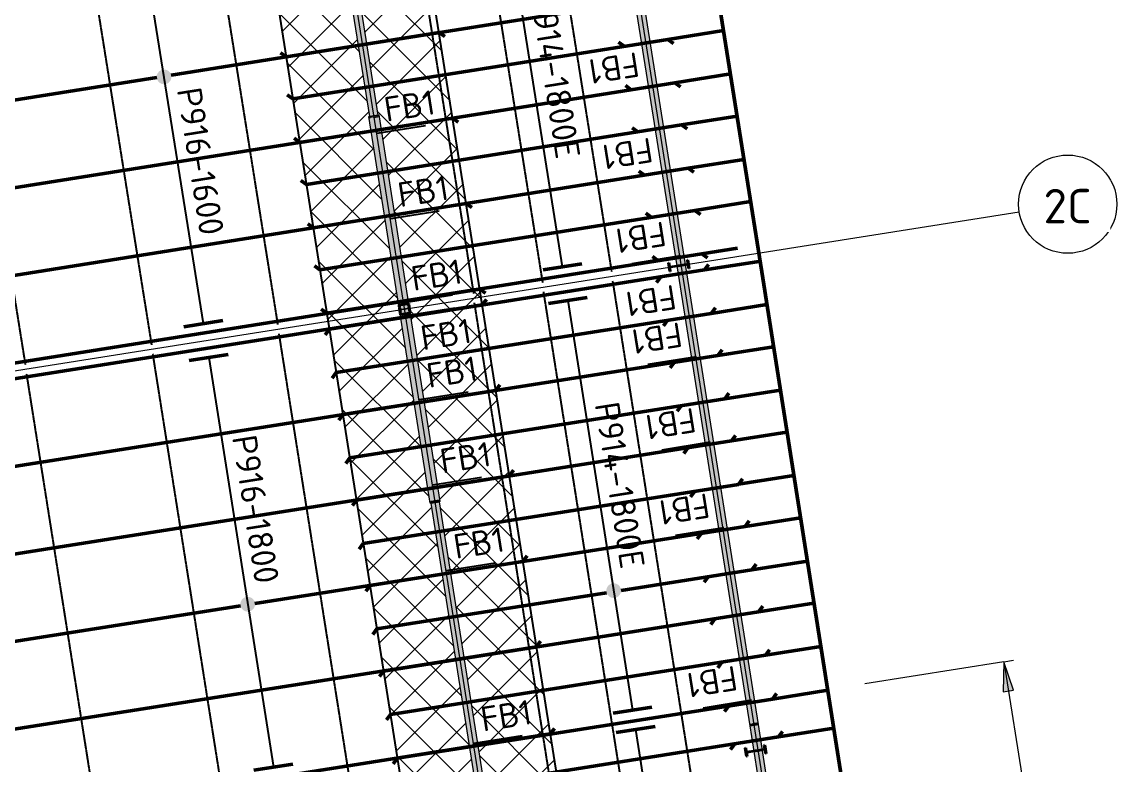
# Model space of a CAD drawing. Header units: millimetres. Extents: x 632 to 248581, y -2790 to 4057238.
# Drawn here: x 109969 to 132388, y 4022633 to 4037761 of the extents above; entities that cross this region are included whole.
import ezdxf

# ---------------------------------------------------------------- set-up
doc = ezdxf.new("R2010")
doc.units = ezdxf.units.MM
for name, pattern in [('Dash', [7, 5, -2]), ('Hidden', [4, 3, -1]), ('Hidden Half', [3, 2, -1])]:
    doc.linetypes.add(name, pattern=pattern)
for name, color, linetype, lineweight in [('A-010-D_DIM', 211, 'Continuous', 13), ('A-010-D_DIM-200', 211, 'Continuous', 13), ('A-010-M_LINE', 90, 'Continuous', 13), ('S-280-A_STRUCT_FRAME', 2, 'Continuous', 18), ('S-280-M_COLUMN', 52, 'Continuous', 13), ('S-280-M_STRUCT_FRAME', 12, 'Continuous', 13), ('S-280-MH_COLUMN', 52, 'Hidden Half', 13), ('Z-000-T_TEXT', 131, 'Continuous', 25), ('Z-030-M_GRID', 191, 'Continuous', 13), ('Z-033_T_GRIDREF', 31, 'Continuous', 13), ('Z-060-M_DETAIL', 92, 'Continuous', 25)]:
    doc.layers.add(name, color=color, linetype=linetype, lineweight=lineweight)
doc.styles.add('ISOCPEUR_1', font='isocpeur.ttf', dxfattribs={"height": 700})
doc.styles.add('ISOCPEUR_2', font='isocpeur.ttf', dxfattribs={"height": 500})
doc.styles.add('ISOCPEUR_3', font='isocpeur.ttf', dxfattribs={"height": 2.5})
doc.dimstyles.new('2_5___Arrow___Transparent', dxfattribs={"dimscale": 304.8, "dimtxt": 497.990588, "dimasz": 1.968504, "dimexe": 0.656168, "dimexo": 1.049869, "dimgap": 0.164042, "dimtad": 1, "dimdec": 0, "dimzin": 0, "dimdsep": 46, "dimtxsty": 'ISOCPEUR_2', "dimsah": 1, "dimcen": 0.09, "dimadec": 0, "dimazin": 0, "dimtfac": 1, "dimtdec": 4, "dimtix": 1, "dimtmove": 0, "dimatfit": 3, "dimfxl": 1, "dimtvp": 1, "dimtolj": 1, "dimtzin": 0, "dimlwd": 18, "dimlwe": 18, "dimarcsym": 2})

# ---------------------------------------------------------------- blocks, each defined once
blk = doc.blocks.new('NRP_Framing-Steel-Purlin C - P946 - EC250-24-4133310-S6_011 - UPPER PURLIN PLAN - PART 3')
at = {"layer": 'S-280-M_STRUCT_FRAME', "color": 1, "lineweight": 50}
blk.add_line((-2232634, 4032672), (-2229600, 4013430), dxfattribs=at)
blk.add_line((-2232634, 4032672), (-2229600, 4013430), dxfattribs=at)
blk = doc.blocks.new('NRP_Framing-Steel-Purlin C - P946 - EC250-24-4133228-S6_011 - UPPER PURLIN PLAN - PART 3')
at = {"layer": 'S-280-M_STRUCT_FRAME', "color": 1, "lineweight": 50}
blk.add_line((-2232634, 4032673), (-2235796, 4052680), dxfattribs=at)
blk.add_line((-2232634, 4032673), (-2235796, 4052680), dxfattribs=at)
blk = doc.blocks.new('NRP_Framing-Steel-Purlin Z - P916 - EZ250-24-4046591-S6_011 - UPPER PURLIN PLAN - PART 3')
at = {"layer": 'S-280-M_STRUCT_FRAME', "color": 1, "lineweight": 50}
for p, q in [((-2232416, 4023976), (-2240047, 4022773)), ((-2232333, 4024090), (-2232416, 4023976)), ((-2240047, 4022773), (-2240130, 4022659))]:
    blk.add_line(p, q, dxfattribs=at)
blk = doc.blocks.new('NRP_Framing-Steel-Purlin Z - P916 - EZ250-24-4046601-S6_011 - UPPER PURLIN PLAN - PART 3')
at = {"layer": 'S-280-M_STRUCT_FRAME', "color": 1, "lineweight": 50}
for p, q in [((-2236936, 4023264), (-2249604, 4021266)), ((-2236852, 4023378), (-2236936, 4023264)), ((-2249604, 4021266), (-2249687, 4021152))]:
    blk.add_line(p, q, dxfattribs=at)
blk = doc.blocks.new('NRP_Framing-Steel-Purlin Z - P916 - EZ250-24-4133207-S6_011 - UPPER PURLIN PLAN - PART 3')
at = {"layer": 'S-280-M_STRUCT_FRAME', "color": 1, "lineweight": 50}
for p, q in [((-2231291, 4024154), (-2232416, 4023976)), ((-2233305, 4023836), (-2233389, 4023722))]:
    blk.add_line(p, q, dxfattribs=at)
blk = doc.blocks.new('NRP_Framing-Steel-Purlin Z - P916 - EZ250-24-4133099-S6_011 - UPPER PURLIN PLAN - PART 3')
at = {"layer": 'S-280-M_STRUCT_FRAME', "color": 1, "lineweight": 50}
for p, q in [((-2232645, 4032894), (-2233800, 4032712)), ((-2234689, 4032572), (-2234772, 4032458))]:
    blk.add_line(p, q, dxfattribs=at)
blk = doc.blocks.new('NRP_Framing-Steel-Purlin Z - P916 - EZ250-24-4046592-S6_011 - UPPER PURLIN PLAN - PART 3')
at = {"layer": 'S-280-M_STRUCT_FRAME', "color": 1, "lineweight": 50}
for p, q in [((-2235236, 4041778), (-2242865, 4040565)), ((-2235122, 4041696), (-2235236, 4041778)), ((-2242865, 4040565), (-2242979, 4040647))]:
    blk.add_line(p, q, dxfattribs=at)
blk = doc.blocks.new('NRP_Framing-Steel-Purlin Z - P916 - EZ250-24-4046602-S6_011 - UPPER PURLIN PLAN - PART 3')
at = {"layer": 'S-280-M_STRUCT_FRAME', "color": 1, "lineweight": 50}
for p, q in [((-2239754, 4041060), (-2252420, 4039044)), ((-2239640, 4040977), (-2239754, 4041060)), ((-2252420, 4039044), (-2252534, 4039127))]:
    blk.add_line(p, q, dxfattribs=at)
blk = doc.blocks.new('NRP_Framing-Steel-Purlin Z - P916 - EZ250-24-4133002-S6_011 - UPPER PURLIN PLAN - PART 3')
at = {"layer": 'S-280-M_STRUCT_FRAME', "color": 1, "lineweight": 50}
for p, q in [((-2233126, 4033158), (-2233852, 4033043)), ((-2234741, 4032901), (-2234856, 4032984))]:
    blk.add_line(p, q, dxfattribs=at)
blk = doc.blocks.new('NRP_Framing-Steel-Purlin Z - P916 - EZ250-24-4133214-S6_011 - UPPER PURLIN PLAN - PART 3')
at = {"layer": 'S-280-M_STRUCT_FRAME', "color": 1, "lineweight": 50}
for p, q in [((-2232394, 4031150), (-2233524, 4030971)), ((-2234413, 4030831), (-2234497, 4030717))]:
    blk.add_line(p, q, dxfattribs=at)
blk = doc.blocks.new('NRP_Framing-Steel-Purlin Z - P916 - EZ250-24-4133215-S6_011 - UPPER PURLIN PLAN - PART 3')
at = {"layer": 'S-280-M_STRUCT_FRAME', "color": 1, "lineweight": 50}
for p, q in [((-2232120, 4029409), (-2233249, 4029231)), ((-2234138, 4029091), (-2234221, 4028977))]:
    blk.add_line(p, q, dxfattribs=at)
blk = doc.blocks.new('NRP_Framing-Steel-Purlin Z - P916 - EZ250-24-V12-S6_011 - UPPER PURLIN PLAN - PART 3')
at = {"layer": 'S-280-M_STRUCT_FRAME', "color": 1, "lineweight": 50}
for p, q in [((-2237409, 4026892), (-2237492, 4026778)), ((-2237492, 4026778), (-2242944, 4025918)), ((-2243238, 4025872), (-2250161, 4024780)), ((-2250161, 4024780), (-2250244, 4024666))]:
    blk.add_line(p, q, dxfattribs=at)
blk = doc.blocks.new('NRP_Framing-Steel-Purlin Z - P916 - EZ250-24-4133216-S6_011 - UPPER PURLIN PLAN - PART 3')
at = {"layer": 'S-280-M_STRUCT_FRAME', "color": 1, "lineweight": 50}
for p, q in [((-2231845, 4027668), (-2232973, 4027490)), ((-2233862, 4027350), (-2233945, 4027236))]:
    blk.add_line(p, q, dxfattribs=at)
blk = doc.blocks.new('NRP_Framing-Steel-Purlin Z - P916 - EZ250-24-4133217-S6_011 - UPPER PURLIN PLAN - PART 3')
at = {"layer": 'S-280-M_STRUCT_FRAME', "color": 1, "lineweight": 50}
for p, q in [((-2231571, 4025927), (-2232697, 4025750)), ((-2233586, 4025610), (-2233669, 4025496))]:
    blk.add_line(p, q, dxfattribs=at)
blk = doc.blocks.new('NRP_Framing-Steel-Purlin Z - P916 - EZ250-24-4133025-S6_011 - UPPER PURLIN PLAN - PART 3')
at = {"layer": 'S-280-M_STRUCT_FRAME', "color": 1, "lineweight": 50}
for p, q in [((-2232996, 4034963), (-2234128, 4034783)), ((-2235017, 4034642), (-2235131, 4034724))]:
    blk.add_line(p, q, dxfattribs=at)
blk = doc.blocks.new('NRP_Framing-Steel-Purlin Z - P916 - EZ250-24-V16-S6_011 - UPPER PURLIN PLAN - PART 3')
at = {"layer": 'S-280-M_STRUCT_FRAME', "color": 1, "lineweight": 50}
for p, q in [((-2233272, 4036704), (-2234404, 4036524)), ((-2235292, 4036382), (-2235407, 4036465))]:
    blk.add_line(p, q, dxfattribs=at)
blk = doc.blocks.new('NRP_Framing-Steel-Purlin Z - P916 - EZ250-24-V17-S6_011 - UPPER PURLIN PLAN - PART 3')
at = {"layer": 'S-280-M_STRUCT_FRAME', "color": 1, "lineweight": 50}
for p, q in [((-2239198, 4037546), (-2244649, 4036678)), ((-2239083, 4037463), (-2239198, 4037546)), ((-2244942, 4036632), (-2251863, 4035530)), ((-2251863, 4035530), (-2251978, 4035613))]:
    blk.add_line(p, q, dxfattribs=at)
blk = doc.blocks.new('NRP_Framing-Steel-Purlin Z - P914 - EZ250-15-4048624-S6_011 - UPPER PURLIN PLAN - PART 3')
at = {"layer": 'S-280-M_STRUCT_FRAME', "color": 150, "lineweight": 50}
for p, q in [((-2232294, 4023203), (-2239925, 4022000)), ((-2232211, 4023317), (-2232294, 4023203)), ((-2239925, 4022000), (-2240008, 4021886))]:
    blk.add_line(p, q, dxfattribs=at)
blk = doc.blocks.new('NRP_Framing-Steel-Purlin Z - P914 - EZ250-15-4133218-S6_011 - UPPER PURLIN PLAN - PART 3')
at = {"layer": 'S-280-M_STRUCT_FRAME', "color": 150, "lineweight": 50}
for p, q in [((-2231169, 4023381), (-2232294, 4023203)), ((-2233183, 4023063), (-2233266, 4022949))]:
    blk.add_line(p, q, dxfattribs=at)
blk = doc.blocks.new('NRP_Framing-Steel-Purlin Z - P914 - EZ250-15-4133238-S6_011 - UPPER PURLIN PLAN - PART 3')
at = {"layer": 'S-280-M_STRUCT_FRAME', "color": 150, "lineweight": 50}
for p, q in [((-2232529, 4032007), (-2233660, 4031829)), ((-2234549, 4031688), (-2234633, 4031575))]:
    blk.add_line(p, q, dxfattribs=at)
blk = doc.blocks.new('NRP_Framing-Steel-Purlin Z - P914 - EZ250-15-4133236-S6_011 - UPPER PURLIN PLAN - PART 3')
at = {"layer": 'S-280-M_STRUCT_FRAME', "color": 150, "lineweight": 50}
for p, q in [((-2232255, 4030266), (-2233384, 4030088)), ((-2234273, 4029948), (-2234356, 4029834))]:
    blk.add_line(p, q, dxfattribs=at)
blk = doc.blocks.new('NRP_Framing-Steel-Purlin Z - P914 - EZ250-15-4133234-S6_011 - UPPER PURLIN PLAN - PART 3')
at = {"layer": 'S-280-M_STRUCT_FRAME', "color": 150, "lineweight": 50}
for p, q in [((-2231981, 4028525), (-2233109, 4028348)), ((-2233998, 4028207), (-2234081, 4028093))]:
    blk.add_line(p, q, dxfattribs=at)
blk = doc.blocks.new('NRP_Framing-Steel-Purlin Z - P914 - EZ250-15-V26-S6_011 - UPPER PURLIN PLAN - PART 3')
at = {"layer": 'S-280-M_STRUCT_FRAME', "color": 150, "lineweight": 50}
for p, q in [((-2232833, 4026607), (-2235497, 4026187)), ((-2232750, 4026721), (-2232833, 4026607)), ((-2235789, 4026141), (-2240464, 4025404)), ((-2240464, 4025404), (-2240547, 4025290))]:
    blk.add_line(p, q, dxfattribs=at)
blk = doc.blocks.new('NRP_Framing-Steel-Purlin Z - P914 - EZ250-15-4133232-S6_011 - UPPER PURLIN PLAN - PART 3')
at = {"layer": 'S-280-M_STRUCT_FRAME', "color": 150, "lineweight": 50}
for p, q in [((-2231706, 4026785), (-2232833, 4026607)), ((-2233722, 4026467), (-2233805, 4026353))]:
    blk.add_line(p, q, dxfattribs=at)
blk = doc.blocks.new('NRP_Framing-Steel-Purlin Z - P914 - EZ250-15-4133230-S6_011 - UPPER PURLIN PLAN - PART 3')
at = {"layer": 'S-280-M_STRUCT_FRAME', "color": 150, "lineweight": 50}
for p, q in [((-2231431, 4025044), (-2232557, 4024866)), ((-2233446, 4024726), (-2233530, 4024612))]:
    blk.add_line(p, q, dxfattribs=at)
blk = doc.blocks.new('NRP_Framing-Steel-Purlin Z - P914 - EZ250-15-4048752-S6_011 - UPPER PURLIN PLAN - PART 3')
at = {"layer": 'S-280-M_STRUCT_FRAME', "color": 150, "lineweight": 50}
for p, q in [((-2235358, 4042551), (-2242988, 4041338)), ((-2235244, 4042469), (-2235358, 4042551)), ((-2242988, 4041338), (-2243102, 4041420))]:
    blk.add_line(p, q, dxfattribs=at)
blk = doc.blocks.new('NRP_Framing-Steel-Purlin Z - P914 - EZ250-15-4133240-S6_011 - UPPER PURLIN PLAN - PART 3')
at = {"layer": 'S-280-M_STRUCT_FRAME', "color": 150, "lineweight": 50}
for p, q in [((-2232861, 4034106), (-2233992, 4033926)), ((-2234881, 4033785), (-2234995, 4033867))]:
    blk.add_line(p, q, dxfattribs=at)
blk = doc.blocks.new('NRP_Framing-Steel-Purlin Z - P914 - EZ250-15-4133242-S6_011 - UPPER PURLIN PLAN - PART 3')
at = {"layer": 'S-280-M_STRUCT_FRAME', "color": 150, "lineweight": 50}
for p, q in [((-2233136, 4035847), (-2234268, 4035666)), ((-2235157, 4035525), (-2235271, 4035608))]:
    blk.add_line(p, q, dxfattribs=at)
blk = doc.blocks.new('NRP_Framing-Steel-Purlin Z - P914 - EZ250-15-4133244-S6_011 - UPPER PURLIN PLAN - PART 3')
at = {"layer": 'S-280-M_STRUCT_FRAME', "color": 150, "lineweight": 50}
for p, q in [((-2233411, 4037587), (-2234544, 4037407)), ((-2235433, 4037266), (-2235547, 4037348))]:
    blk.add_line(p, q, dxfattribs=at)
blk = doc.blocks.new('NRP_Bridging Plan _v2_ - 3 Rows-4056086-S6_011 - UPPER PURLIN PLAN - PART 3')
at = {"layer": 'Z-060-M_DETAIL', "linetype": 'Hidden'}
for p, q in [((2270, 10164), (2270, -9588)), ((4870, 10164), (4870, -9588)), ((7470, 10164), (7470, -9588))]:
    blk.add_line(p, q, dxfattribs=at)
blk = doc.blocks.new('NRP_Bridging Plan _v2_ - 3 Rows-4056164-S6_011 - UPPER PURLIN PLAN - PART 3')
at = {"layer": 'Z-060-M_DETAIL', "linetype": 'Hidden'}
for p, q in [((2270, -10100), (2270, 9588)), ((4870, -10100), (4870, 9588)), ((7470, -10100), (7470, 9588))]:
    blk.add_line(p, q, dxfattribs=at)
blk = doc.blocks.new('NRP_Bridging Plan _v2_ - 3 Rows-4056308-S6_011 - UPPER PURLIN PLAN - PART 3')
at = {"layer": 'Z-060-M_DETAIL', "linetype": 'Hidden'}
for p, q in [((1095, 10164), (1095, -9588)), ((2520, 10164), (2520, -9588)), ((3945, 10164), (3945, -9588))]:
    blk.add_line(p, q, dxfattribs=at)
blk = doc.blocks.new('NRP_Bridging Plan _v2_ - 3 Rows-4056309-S6_011 - UPPER PURLIN PLAN - PART 3')
at = {"layer": 'Z-060-M_DETAIL', "linetype": 'Hidden'}
for p, q in [((1092, -10100), (1092, 9588)), ((2514, -10100), (2514, 9588)), ((3935, -10100), (3935, 9588))]:
    blk.add_line(p, q, dxfattribs=at)
blk = doc.blocks.new('NRP_Extent _v2_ - 1-200-4253408-S6_011 - UPPER PURLIN PLAN - PART 3')
at = {"layer": 'Z-060-M_DETAIL'}
blk.add_hatch(color=256, dxfattribs=at).paths.add_polyline_path([(-145, 39), (-150, 0), (-145, -39), (-130, -75), (-106, -106), (-75, -130), (-39, -145), (0, -150), (39, -145), (75, -130), (106, -106), (130, -75), (145, -39), (150, 0), (145, 39), (130, 75), (106, 106), (75, 130), (39, 145), (0, 150), (-39, 145), (-75, 130), (-106, 106), (-130, 75)])
at = {"layer": 'Z-060-M_DETAIL', "lineweight": 50}
for p, q in [((-5179, 400), (-5179, -400)), ((5280, 400), (5280, -400))]:
    blk.add_line(p, q, dxfattribs=at)
at = {"layer": 'Z-060-M_DETAIL'}
blk.add_line((5280, 0), (-5179, 0), dxfattribs=at)
blk = doc.blocks.new('NRP_Extent _v2_ - 1-200-4253790-S6_011 - UPPER PURLIN PLAN - PART 3')
at = {"layer": 'Z-060-M_DETAIL'}
blk.add_hatch(color=256, dxfattribs=at).paths.add_polyline_path([(-145, 39), (-150, 0), (-145, -39), (-130, -75), (-106, -106), (-75, -130), (-39, -145), (0, -150), (39, -145), (75, -130), (106, -106), (130, -75), (145, -39), (150, 0), (145, 39), (130, 75), (106, 106), (75, 130), (39, 145), (0, 150), (-39, 145), (-75, 130), (-106, 106), (-130, 75)])
at = {"layer": 'Z-060-M_DETAIL', "lineweight": 50}
for p, q in [((-3358, 400), (-3358, -400)), ((5087, 400), (5087, -400))]:
    blk.add_line(p, q, dxfattribs=at)
at = {"layer": 'Z-060-M_DETAIL'}
blk.add_line((5087, 0), (-3358, 0), dxfattribs=at)
blk = doc.blocks.new('NRP_Extent _v2_ - 1-200-4253867-S6_011 - UPPER PURLIN PLAN - PART 3')
at = {"layer": 'Z-060-M_DETAIL'}
blk.add_hatch(color=256, dxfattribs=at).paths.add_polyline_path([(-145, 39), (-150, 0), (-145, -39), (-130, -75), (-106, -106), (-75, -130), (-39, -145), (0, -150), (39, -145), (75, -130), (106, -106), (130, -75), (145, -39), (150, 0), (145, 39), (130, 75), (106, 106), (75, 130), (39, 145), (0, 150), (-39, 145), (-75, 130), (-106, 106), (-130, 75)])
at = {"layer": 'Z-060-M_DETAIL', "lineweight": 50}
for p, q in [((-2463, 400), (-2463, -400)), ((5981, 400), (5981, -400))]:
    blk.add_line(p, q, dxfattribs=at)
at = {"layer": 'Z-060-M_DETAIL'}
blk.add_line((5981, 0), (-2463, 0), dxfattribs=at)
blk = doc.blocks.new('NRP_Extent _v2_ - 1-200-4253866-S6_011 - UPPER PURLIN PLAN - PART 3')
at = {"layer": 'Z-060-M_DETAIL'}
blk.add_hatch(color=256, dxfattribs=at).paths.add_polyline_path([(145, -39), (150, 0), (145, 39), (130, 75), (106, 106), (75, 130), (39, 145), (0, 150), (-39, 145), (-75, 130), (-106, 106), (-130, 75), (-145, 39), (-150, 0), (-145, -39), (-129, -76), (-106, -106), (-75, -130), (-39, -145), (0, -150), (39, -145), (75, -130), (106, -106), (130, -75)])
at = {"layer": 'Z-060-M_DETAIL', "lineweight": 50}
for p, q in [((-3358, -400), (-3358, 400)), ((5087, -400), (5087, 400))]:
    blk.add_line(p, q, dxfattribs=at)
at = {"layer": 'Z-060-M_DETAIL'}
blk.add_line((5087, 0), (-3358, 0), dxfattribs=at)
blk = doc.blocks.new('NRP_Extent _v2_ - 1-200-4253920-S6_011 - UPPER PURLIN PLAN - PART 3')
at = {"layer": 'Z-060-M_DETAIL'}
blk.add_hatch(color=256, dxfattribs=at).paths.add_polyline_path([(145, -39), (150, 0), (145, 39), (130, 75), (106, 106), (75, 130), (39, 145), (0, 150), (-39, 145), (-75, 130), (-106, 106), (-130, 75), (-145, 39), (-150, 0), (-145, -39), (-130, -75), (-106, -106), (-75, -130), (-39, -145), (0, -150), (39, -145), (75, -130), (106, -106), (130, -75)])
at = {"layer": 'Z-060-M_DETAIL', "lineweight": 50}
for p, q in [((-2457, -400), (-2457, 400)), ((5987, -400), (5987, 400))]:
    blk.add_line(p, q, dxfattribs=at)
at = {"layer": 'Z-060-M_DETAIL'}
blk.add_line((5987, 0), (-2457, 0), dxfattribs=at)
blk = doc.blocks.new('Grid - NRP_Grid-Head-320187-S6_011 - UPPER PURLIN PLAN - PART 3')
at = {"layer": 'Z-033_T_GRIDREF'}
blk.add_circle((0, 0), 5, dxfattribs=at)
blk = doc.blocks.new('DIMBLOCK1-S6_011 - UPPER PURLIN PLAN - PART 3')
at = {"layer": 'A-010-D_DIM-200', "lineweight": 18}
for points in [[(129945, 4024734), (129934, 4024125), (130143, 4024158)], [(131666, 4013870), (131676, 4014479), (131467, 4014446)]]:
    blk.add_hatch(color=256, dxfattribs=at).paths.add_polyline_path(points)
for p, q in [((129945, 4024734), (127116, 4024286)), ((129945, 4024734), (129934, 4024125)), ((129945, 4024734), (130142, 4024766)), ((129945, 4024734), (131666, 4013870)), ((130143, 4024158), (129945, 4024734)), ((129934, 4024125), (130143, 4024158)), ((131676, 4014479), (131467, 4014446)), ((131666, 4013870), (131676, 4014479)), ((131467, 4014446), (131666, 4013870)), ((131666, 4013870), (131468, 4013838)), ((131666, 4013870), (131769, 4013886))]:
    blk.add_line(p, q, dxfattribs=at)
at = {"layer": 'A-010-D_DIM-200', "color": 0, "lineweight": 18, "insert": (131378, 4020183), "char_height": 500, "width": 1873.21, "attachment_point": 1, "rotation": 279.0003, "line_spacing_factor": 1.149209, "style": 'ISOCPEUR_2'}
blk.add_mtext('11000', dxfattribs=at)
blk = doc.blocks.new('NRP_Fly Brace BN - FB1-4028766-S6_011 - UPPER PURLIN PLAN - PART 3')
at = {"layer": 'Z-000-T_TEXT'}
blk.add_line((0, 0), (5, 0), dxfattribs=at)
at = {"layer": 'Z-000-T_TEXT', "lineweight": 13, "insert": (1.11, 3.49), "char_height": 2.5, "width": 6.0928, "attachment_point": 1, "style": 'ISOCPEUR_3'}
blk.add_mtext('FB1', dxfattribs=at)
blk = doc.blocks.new('NRP_Fly Brace BN - FB1-4067984-S6_011 - UPPER PURLIN PLAN - PART 3')
at = {"layer": 'Z-000-T_TEXT'}
blk.add_line((0, 0), (5, 0), dxfattribs=at)
at = {"layer": 'Z-000-T_TEXT', "lineweight": 13, "insert": (1.11, -1.27), "char_height": 2.5, "width": 6.0928, "attachment_point": 1, "style": 'ISOCPEUR_3'}
blk.add_mtext('FB1', dxfattribs=at)

msp = doc.modelspace()

# ---------------------------------------------------------------- hatches: boundary and pattern name
at = {"layer": 'S-280-M_COLUMN'}
h = msp.add_hatch(color=256, dxfattribs=at)
h.paths.add_polyline_path([(123146.3, 4032679.5), (123157.1, 4032681.2), (123146.2, 4032759.9), (123149.6, 4032764.7), (123155, 4032767.1), (123298, 4032789.7), (123296.9, 4032797.3), (123148, 4032775.2), (123143.2, 4032778.7), (123140.8, 4032784.1), (123129.2, 4032857), (123118.5, 4032855.3), (123128.3, 4032793.5)])
h.paths.add_polyline_path([(123533.2, 4032740.7), (123544, 4032742.4), (123516.1, 4032918.2), (123505.4, 4032916.5), (123516.3, 4032837.8), (123512.8, 4032833), (123507.4, 4032830.6), (123465.7, 4032824), (123466.9, 4032816.5), (123514.5, 4032822.5), (123519.3, 4032819), (123522.8, 4032806.3)])
h = msp.add_hatch(color=256, dxfattribs=at)
h.paths.add_polyline_path([(124710.7, 4022802.6), (124721.5, 4022804.3), (124710.6, 4022883), (124714, 4022887.8), (124719.4, 4022890.2), (124862.4, 4022912.9), (124861.3, 4022920.4), (124712.4, 4022898.3), (124707.6, 4022901.8), (124705.2, 4022907.2), (124693.6, 4022980.1), (124682.9, 4022978.4)])
h.paths.add_polyline_path([(125097.6, 4022863.9), (125108.4, 4022865.6), (125080.5, 4023041.4), (125069.8, 4023039.7), (125080.7, 4022960.9), (125077.2, 4022956.1), (125071.8, 4022953.7), (125030.1, 4022947.1), (125031.3, 4022939.6), (125078.9, 4022945.6), (125083.7, 4022942.1), (125086.1, 4022936.8)])
at = {"layer": 'S-280-M_STRUCT_FRAME'}
for points in [[(117044, 4035839.2), (117212.9, 4035866), (115420, 4047185.1), (115251.1, 4047158.3), (117039.4, 4035868.3)], [(123297.4, 4032793.5), (123466.3, 4032820.3), (121986.3, 4042164.7), (121817.4, 4042137.9), (123096.9, 4034060)], [(117648.9, 4031898.8), (117855.3, 4031931.5), (117231.7, 4035868.3), (117025.3, 4035835.6), (117306.6, 4034060)], [(117212.9, 4035866), (117149.6, 4035855.3), (117154.5, 4035856.1)], [(124780.6, 4023429.4), (124949.5, 4023456.1), (123466.3, 4032820.3), (123297.4, 4032793.5), (124375.8, 4025985.4)], [(117855.3, 4031931.5), (117648.9, 4031898.8), (118272.4, 4027962), (118478.8, 4027994.7)], [(120076.2, 4016695.5), (120245, 4016722.3), (118460.2, 4027991.2), (118291.3, 4027964.5), (119883.7, 4017910.8)], [(118460.2, 4027991.2), (118413, 4027984.2), (118409.1, 4027983.6)], [(118460.2, 4027991.2), (118460.1, 4027991.7), (118413, 4027984.2)], [(126340.2, 4013582.9), (126509.1, 4013609.6), (124949.6, 4023455.8), (124780.7, 4023429.1), (125742.1, 4017358.8)], [(124949.5, 4023455.8), (124916.8, 4023451), (124914, 4023450.5)]]:
    msp.add_hatch(color=9, dxfattribs=at).paths.add_polyline_path(points)
at = {"layer": 'Z-060-M_DETAIL', "lineweight": 18}
h = msp.add_hatch(dxfattribs=at)
h.set_pattern_fill('FP_4', color=8, style=0, pattern_type=2)
h.set_pattern_definition([(45, (2357652.53, 0), (-424.26407, 424.26407), []), (135, (2357652.53, 0), (-424.26407, -424.26407), [])])
h.paths.add_polyline_path([(119293.9, 4012112.9), (122405.5, 4012603.6), (116221.4, 4051647.2), (113110.5, 4051152.2), (119252.8, 4012372.6)])
h.paths.add_polyline_path([(120690.5, 4012756.1), (120060.8, 4016733.2), (120070, 4016734.7), (118291.1, 4027964.9), (118272.4, 4027962), (117025.3, 4035835.6), (117044, 4035839.2), (115255.8, 4047119.1), (115247.7, 4047119.1), (114618, 4051094.9), (114805.7, 4051124.6), (115435.4, 4047147.5), (115426.2, 4047146.1), (117213, 4035865.4), (117231.7, 4035868.3), (118478.8, 4027994.7), (118460.2, 4027991.2), (120240.4, 4016761.7), (120248.4, 4016761.7), (120878.2, 4012785.9)])

# ---------------------------------------------------------------- linework, layer by layer
at = {"layer": 'A-010-M_LINE', "lineweight": 25}
for p, q in [((122405.5, 4012603.6), (116221.4, 4051647.2)), ((113110.5, 4051152.2), (119293.9, 4012112.9))]:
    msp.add_line(p, q, dxfattribs=at)
at = {"layer": 'S-280-M_COLUMN', "lineweight": 35}
for p, q in [((123118.5, 4032855.3), (123129.2, 4032857)), ((123146.3, 4032679.5), (123118.5, 4032855.3)), ((123129.2, 4032857), (123140.8, 4032784.1)), ((123505.4, 4032916.5), (123516.1, 4032918.2)), ((123516.9, 4032843.7), (123505.4, 4032916.5)), ((123516.1, 4032918.2), (123544, 4032742.4)), ((123145.5, 4032754.1), (123157.1, 4032681.2)), ((123157.1, 4032681.2), (123146.3, 4032679.5)), ((123153.8, 4032774.6), (123296.9, 4032797.3)), ((123298, 4032789.7), (123155, 4032767.1)), ((123465.7, 4032824), (123507.4, 4032830.6)), ((123508.6, 4032823.1), (123466.9, 4032816.5)), ((123533.2, 4032740.7), (123521.7, 4032813.6)), ((123544, 4032742.4), (123533.2, 4032740.7)), ((124682.9, 4022978.4), (124693.6, 4022980.1)), ((124693.6, 4022980.1), (124705.2, 4022907.2)), ((125069.8, 4023039.7), (125080.5, 4023041.4)), ((125081.3, 4022966.8), (125069.8, 4023039.7)), ((125080.5, 4023041.4), (125108.4, 4022865.6)), ((124710.7, 4022802.6), (124682.9, 4022978.4)), ((124709.9, 4022877.2), (124721.5, 4022804.3)), ((124721.5, 4022804.3), (124710.7, 4022802.6)), ((124718.2, 4022897.7), (124861.3, 4022920.4)), ((124862.4, 4022912.9), (124719.4, 4022890.2)), ((125030.1, 4022947.1), (125071.8, 4022953.7)), ((125073, 4022946.2), (125031.3, 4022939.6)), ((125097.6, 4022863.9), (125086.1, 4022936.8)), ((125108.4, 4022865.6), (125097.6, 4022863.9))]:
    msp.add_line(p, q, dxfattribs=at)
for centre, start, end in [((123505.6, 4032841.9), 279.00033, 9.00033), ((123152, 4032785.9), 189.00033, 279.00033), ((123156.8, 4032755.8), 99.00033, 189.00033), ((123510.4, 4032811.8), 9.00033, 99.00033), ((124716.5, 4022909), 189.00033, 279.00033), ((124721.2, 4022879), 99.00033, 189.00033), ((125070, 4022965), 279.00033, 9.00033), ((125074.8, 4022935), 9.00033, 99.00033)]:
    msp.add_arc(centre, 11.4, start, end, dxfattribs=at)
at = {"layer": 'S-280-M_STRUCT_FRAME', "color": 55}
for p, q in [((117044, 4035839.2), (115251.1, 4047158.3)), ((117212.9, 4035866), (115420, 4047185.1)), ((123297.4, 4032793.5), (121817.4, 4042137.9)), ((123466.3, 4032820.3), (121986.3, 4042164.7)), ((117025.3, 4035835.6), (117231.7, 4035868.3)), ((117648.9, 4031898.8), (117025.3, 4035835.6)), ((117212.9, 4035866), (117044, 4035839.2)), ((117044, 4035839.2), (117044.1, 4035838.4)), ((117213, 4035865.1), (117212.9, 4035866)), ((117855.3, 4031931.5), (117231.7, 4035868.3)), ((123297.4, 4032793.5), (123466.3, 4032820.3)), ((123466.3, 4032820.3), (123297.4, 4032793.5)), ((124780.6, 4023429.4), (123297.4, 4032793.5)), ((124949.5, 4023456.1), (123466.3, 4032820.3)), ((117648.9, 4031898.8), (117855.3, 4031931.5)), ((117855.3, 4031931.5), (117648.9, 4031898.8)), ((118272.4, 4027962), (117648.9, 4031898.8)), ((118478.8, 4027994.7), (117855.3, 4031931.5)), ((118478.8, 4027994.7), (118272.4, 4027962)), ((118291.1, 4027965.3), (118291.3, 4027964.5)), ((118291.3, 4027964.5), (118460.2, 4027991.2)), ((120076.2, 4016695.5), (118291.3, 4027964.5)), ((118460.2, 4027991.2), (118460, 4027992)), ((120245, 4016722.3), (118460.2, 4027991.2)), ((124949.5, 4023456.1), (124780.6, 4023429.4)), ((124780.7, 4023429.1), (124949.6, 4023455.8)), ((126340.2, 4013582.9), (124780.7, 4023429.1)), ((126509.1, 4013609.6), (124949.6, 4023455.8))]:
    msp.add_line(p, q, dxfattribs=at)
at = {"layer": 'S-280-M_STRUCT_FRAME', "color": 55, "linetype": 'Dash'}
for p, q in [((117044.1, 4035838.4), (117125.2, 4035851.2)), ((117044.1, 4035838.4), (117048.6, 4035809.7)), ((117129.7, 4035822.6), (117048.6, 4035809.7)), ((117048.6, 4035809.7), (117048.8, 4035808.9)), ((117048.8, 4035808.9), (117217.7, 4035835.7)), ((117125.2, 4035851.2), (117129.7, 4035822.6)), ((117132, 4035852.3), (117213, 4035865.1)), ((117136.5, 4035823.7), (117132, 4035852.3)), ((117132, 4035852.3), (117132, 4035852.3)), ((117217.5, 4035836.5), (117136.5, 4035823.7)), ((117217.5, 4035836.5), (117213, 4035865.1)), ((117217.7, 4035835.7), (117217.5, 4035836.5)), ((118455.4, 4028021.5), (118286.5, 4027994.8)), ((118286.5, 4027994.8), (118286.6, 4027993.9)), ((118286.6, 4027993.9), (118367.6, 4028006.8)), ((118286.6, 4027993.9), (118291.1, 4027965.3)), ((118372.2, 4027978.1), (118291.1, 4027965.3)), ((118367.6, 4028006.8), (118372.2, 4027978.1)), ((118374.4, 4028007.8), (118455.5, 4028020.7)), ((118379, 4027979.2), (118374.4, 4028007.8)), ((118460, 4027992), (118379, 4027979.2)), ((118379, 4027979.1), (118379, 4027979.2)), ((118455.5, 4028020.7), (118455.4, 4028021.5)), ((118460, 4027992.1), (118455.5, 4028020.7)), ((124944.8, 4023486.1), (124775.9, 4023459.4)), ((124776, 4023458.5), (124857.1, 4023471.4)), ((124861.6, 4023442.7), (124780.6, 4023429.9)), ((124780.6, 4023429.3), (124780.7, 4023429.1)), ((124857.1, 4023471.4), (124861.6, 4023442.7)), ((124863.9, 4023472.4), (124944.9, 4023485.3)), ((124868.4, 4023443.8), (124863.9, 4023472.4)), ((124949.4, 4023456.6), (124868.4, 4023443.8)), ((124868.4, 4023443.7), (124868.4, 4023443.8)), ((124949.6, 4023455.8), (124949.5, 4023456.1))]:
    msp.add_line(p, q, dxfattribs=at)
at = {"layer": 'S-280-MH_COLUMN', "lineweight": 35}
for p, q in [((123296.9, 4032797.3), (123465.7, 4032824)), ((123466.9, 4032816.5), (123298.1, 4032789.8)), ((117637.6, 4031998.8), (117835.1, 4032030.1)), ((117668.9, 4031801.2), (117637.6, 4031998.8)), ((117830.1, 4032023.2), (117644.5, 4031993.8)), ((117644.5, 4031993.8), (117673.9, 4031808.1)), ((117859.5, 4031837.5), (117830.1, 4032023.2)), ((117835.1, 4032030.1), (117866.4, 4031832.5)), ((117866.4, 4031832.5), (117668.9, 4031801.2)), ((117673.9, 4031808.1), (117859.5, 4031837.5)), ((124861.3, 4022920.4), (125030.1, 4022947.1)), ((125031.3, 4022939.6), (124862.5, 4022912.9))]:
    msp.add_line(p, q, dxfattribs=at)
at = {"layer": 'Z-030-M_GRID'}
for p, q in [((127552.9, 4006472.9), (119512.2, 4057238.5)), ((121923.1, 4005581.2), (113882.3, 4056346.8)), ((33625.3, 4018590.3), (130256.7, 4033895.8))]:
    msp.add_line(p, q, dxfattribs=at)

# ---------------------------------------------------------------- block references
at = {"layer": 'S-280-M_STRUCT_FRAME', "color": 1, "lineweight": 50}
for name, p in [('NRP_Framing-Steel-Purlin C - P946 - EC250-24-4133228-S6_011 - UPPER PURLIN PLAN - PART 3', (2357652.5, 0)), ('NRP_Framing-Steel-Purlin Z - P916 - EZ250-24-4046602-S6_011 - UPPER PURLIN PLAN - PART 3', (2357933.4, -1773.4)), ('NRP_Framing-Steel-Purlin Z - P916 - EZ250-24-4046592-S6_011 - UPPER PURLIN PLAN - PART 3', (2358209.1, -3514)), ('NRP_Framing-Steel-Purlin Z - P916 - EZ250-24-V17-S6_011 - UPPER PURLIN PLAN - PART 3', (2357652.5, 0)), ('NRP_Framing-Steel-Purlin Z - P916 - EZ250-24-V16-S6_011 - UPPER PURLIN PLAN - PART 3', (2357652.5, 0)), ('NRP_Framing-Steel-Purlin Z - P916 - EZ250-24-4046592-S6_011 - UPPER PURLIN PLAN - PART 3', (2358484.8, -5254.6)), ('NRP_Framing-Steel-Purlin Z - P916 - EZ250-24-4046602-S6_011 - UPPER PURLIN PLAN - PART 3', (2358484.8, -5254.6)), ('NRP_Framing-Steel-Purlin Z - P916 - EZ250-24-4133025-S6_011 - UPPER PURLIN PLAN - PART 3', (2357652.5, 0)), ('NRP_Framing-Steel-Purlin Z - P916 - EZ250-24-4046592-S6_011 - UPPER PURLIN PLAN - PART 3', (2358760.5, -6995.1)), ('NRP_Framing-Steel-Purlin Z - P916 - EZ250-24-4046602-S6_011 - UPPER PURLIN PLAN - PART 3', (2358760.5, -6995.1)), ('NRP_Framing-Steel-Purlin Z - P916 - EZ250-24-4133002-S6_011 - UPPER PURLIN PLAN - PART 3', (2357652.5, 0)), ('NRP_Framing-Steel-Purlin Z - P916 - EZ250-24-4046592-S6_011 - UPPER PURLIN PLAN - PART 3', (2359036.2, -8735.7)), ('NRP_Framing-Steel-Purlin Z - P916 - EZ250-24-4133099-S6_011 - UPPER PURLIN PLAN - PART 3', (2357652.5, 0)), ('NRP_Framing-Steel-Purlin Z - P916 - EZ250-24-4046591-S6_011 - UPPER PURLIN PLAN - PART 3', (2356268.9, 8735.7)), ('NRP_Framing-Steel-Purlin C - P946 - EC250-24-4133310-S6_011 - UPPER PURLIN PLAN - PART 3', (2357652.5, 0)), ('NRP_Framing-Steel-Purlin Z - P916 - EZ250-24-4046602-S6_011 - UPPER PURLIN PLAN - PART 3', (2359036.2, -8735.7)), ('NRP_Framing-Steel-Purlin Z - P916 - EZ250-24-4046601-S6_011 - UPPER PURLIN PLAN - PART 3', (2356268.9, 8735.7)), ('NRP_Framing-Steel-Purlin Z - P916 - EZ250-24-4046591-S6_011 - UPPER PURLIN PLAN - PART 3', (2356544.6, 6995.1)), ('NRP_Framing-Steel-Purlin Z - P916 - EZ250-24-4133214-S6_011 - UPPER PURLIN PLAN - PART 3', (2357652.5, 0)), ('NRP_Framing-Steel-Purlin Z - P916 - EZ250-24-4046601-S6_011 - UPPER PURLIN PLAN - PART 3', (2356544.6, 6995.1)), ('NRP_Framing-Steel-Purlin Z - P916 - EZ250-24-4046591-S6_011 - UPPER PURLIN PLAN - PART 3', (2356820.3, 5254.6)), ('NRP_Framing-Steel-Purlin Z - P916 - EZ250-24-4133215-S6_011 - UPPER PURLIN PLAN - PART 3', (2357652.5, 0)), ('NRP_Framing-Steel-Purlin Z - P916 - EZ250-24-4046601-S6_011 - UPPER PURLIN PLAN - PART 3', (2356820.3, 5254.6)), ('NRP_Framing-Steel-Purlin Z - P916 - EZ250-24-4046591-S6_011 - UPPER PURLIN PLAN - PART 3', (2357095.9, 3514)), ('NRP_Framing-Steel-Purlin Z - P916 - EZ250-24-4133216-S6_011 - UPPER PURLIN PLAN - PART 3', (2357652.5, 0)), ('NRP_Framing-Steel-Purlin Z - P916 - EZ250-24-V12-S6_011 - UPPER PURLIN PLAN - PART 3', (2357652.5, 0)), ('NRP_Framing-Steel-Purlin Z - P916 - EZ250-24-4133217-S6_011 - UPPER PURLIN PLAN - PART 3', (2357652.5, 0)), ('NRP_Framing-Steel-Purlin Z - P916 - EZ250-24-4046591-S6_011 - UPPER PURLIN PLAN - PART 3', (2357371.6, 1773.4)), ('NRP_Framing-Steel-Purlin Z - P916 - EZ250-24-4046601-S6_011 - UPPER PURLIN PLAN - PART 3', (2357371.6, 1773.4)), ('NRP_Framing-Steel-Purlin Z - P916 - EZ250-24-4133207-S6_011 - UPPER PURLIN PLAN - PART 3', (2357652.5, 0)), ('NRP_Framing-Steel-Purlin Z - P916 - EZ250-24-4046591-S6_011 - UPPER PURLIN PLAN - PART 3', (2357652.5, 0)), ('NRP_Framing-Steel-Purlin Z - P916 - EZ250-24-4046601-S6_011 - UPPER PURLIN PLAN - PART 3', (2357652.5, 0))]:
    msp.add_blockref(name, p, dxfattribs=at)
at = {"layer": 'S-280-M_STRUCT_FRAME', "color": 150, "lineweight": 50}
for name, p in [('NRP_Framing-Steel-Purlin Z - P914 - EZ250-15-4133244-S6_011 - UPPER PURLIN PLAN - PART 3', (2357652.5, 0)), ('NRP_Framing-Steel-Purlin Z - P914 - EZ250-15-4048752-S6_011 - UPPER PURLIN PLAN - PART 3', (2358467.3, -5144.3)), ('NRP_Framing-Steel-Purlin Z - P914 - EZ250-15-4133242-S6_011 - UPPER PURLIN PLAN - PART 3', (2357652.5, 0)), ('NRP_Framing-Steel-Purlin Z - P914 - EZ250-15-4048752-S6_011 - UPPER PURLIN PLAN - PART 3', (2358743, -6884.9)), ('NRP_Framing-Steel-Purlin Z - P914 - EZ250-15-4133240-S6_011 - UPPER PURLIN PLAN - PART 3', (2357652.5, 0)), ('NRP_Framing-Steel-Purlin Z - P914 - EZ250-15-4048752-S6_011 - UPPER PURLIN PLAN - PART 3', (2359018.7, -8625.5)), ('NRP_Framing-Steel-Purlin Z - P914 - EZ250-15-4133238-S6_011 - UPPER PURLIN PLAN - PART 3', (2357652.5, 0)), ('NRP_Framing-Steel-Purlin Z - P914 - EZ250-15-4048624-S6_011 - UPPER PURLIN PLAN - PART 3', (2356286.3, 8625.5)), ('NRP_Framing-Steel-Purlin Z - P914 - EZ250-15-4048624-S6_011 - UPPER PURLIN PLAN - PART 3', (2356562, 6884.9)), ('NRP_Framing-Steel-Purlin Z - P914 - EZ250-15-4133236-S6_011 - UPPER PURLIN PLAN - PART 3', (2357652.5, 0)), ('NRP_Framing-Steel-Purlin Z - P914 - EZ250-15-4048624-S6_011 - UPPER PURLIN PLAN - PART 3', (2356837.7, 5144.3)), ('NRP_Framing-Steel-Purlin Z - P914 - EZ250-15-4133234-S6_011 - UPPER PURLIN PLAN - PART 3', (2357652.5, 0)), ('NRP_Framing-Steel-Purlin Z - P914 - EZ250-15-V26-S6_011 - UPPER PURLIN PLAN - PART 3', (2357652.5, 0)), ('NRP_Framing-Steel-Purlin Z - P914 - EZ250-15-4133232-S6_011 - UPPER PURLIN PLAN - PART 3', (2357652.5, 0)), ('NRP_Framing-Steel-Purlin Z - P914 - EZ250-15-4133230-S6_011 - UPPER PURLIN PLAN - PART 3', (2357652.5, 0)), ('NRP_Framing-Steel-Purlin Z - P914 - EZ250-15-4048624-S6_011 - UPPER PURLIN PLAN - PART 3', (2357389.1, 1663.2)), ('NRP_Framing-Steel-Purlin Z - P914 - EZ250-15-4048624-S6_011 - UPPER PURLIN PLAN - PART 3', (2357652.5, 0)), ('NRP_Framing-Steel-Purlin Z - P914 - EZ250-15-4133218-S6_011 - UPPER PURLIN PLAN - PART 3', (2357652.5, 0))]:
    msp.add_blockref(name, p, dxfattribs=at)
at = {"layer": 'Z-000-T_TEXT', "lineweight": 13, "xscale": 200, "yscale": 200, "zscale": 200}
for name, p, rotation in [('NRP_Fly Brace BN - FB1-4067984-S6_011 - UPPER PURLIN PLAN - PART 3', (122816.1, 4036443), 189.1185164525585), ('NRP_Fly Brace BN - FB1-4028766-S6_011 - UPPER PURLIN PLAN - PART 3', (117192.8, 4035497.6), 8.960932366605096), ('NRP_Fly Brace BN - FB1-4067984-S6_011 - UPPER PURLIN PLAN - PART 3', (123093, 4034702.6), 189.1185164525585), ('NRP_Fly Brace BN - FB1-4028766-S6_011 - UPPER PURLIN PLAN - PART 3', (117469.7, 4033757.2), 8.960932366605096), ('NRP_Fly Brace BN - FB1-4067984-S6_011 - UPPER PURLIN PLAN - PART 3', (123363, 4032996.8), 189.1185164525585), ('NRP_Fly Brace BN - FB1-4028766-S6_011 - UPPER PURLIN PLAN - PART 3', (117742.4, 4032051.9), 8.960932366605096), ('NRP_Fly Brace BN - FB1-4028766-S6_011 - UPPER PURLIN PLAN - PART 3', (123418.6, 4032648.2), 189.0397244096659), ('NRP_Fly Brace BN - FB1-4067984-S6_011 - UPPER PURLIN PLAN - PART 3', (117785.2, 4031782.2), 9.039724409497737), ('NRP_Fly Brace BN - FB1-4067984-S6_011 - UPPER PURLIN PLAN - PART 3', (123691.1, 4030942.9), 189.1185164525585), ('NRP_Fly Brace BN - FB1-4028766-S6_011 - UPPER PURLIN PLAN - PART 3', (118055.3, 4030076.5), 8.960932366605096), ('NRP_Fly Brace BN - FB1-4067984-S6_011 - UPPER PURLIN PLAN - PART 3', (123970.4, 4029203), 189.1185164525585), ('NRP_Fly Brace BN - FB1-4028766-S6_011 - UPPER PURLIN PLAN - PART 3', (118329.8, 4028335.8), 8.960932366605096), ('NRP_Fly Brace BN - FB1-4067984-S6_011 - UPPER PURLIN PLAN - PART 3', (124249.7, 4027462.9), 189.1185164525585), ('NRP_Fly Brace BN - FB1-4028766-S6_011 - UPPER PURLIN PLAN - PART 3', (118604.3, 4026595), 8.960932366605096), ('NRP_Fly Brace BN - FB1-4067984-S6_011 - UPPER PURLIN PLAN - PART 3', (124813.5, 4023950.1), 189.1185164525585), ('NRP_Fly Brace BN - FB1-4028766-S6_011 - UPPER PURLIN PLAN - PART 3', (119158.5, 4023080.6), 8.960932366605096)]:
    msp.add_blockref(name, p, dxfattribs=dict(at, rotation=rotation))
at = {"layer": 'Z-033_T_GRIDREF', "xscale": 199.9999999999999, "yscale": 199.9999999999999, "zscale": 199.9999999999999, "rotation": 279.0003283881443}
msp.add_blockref('Grid - NRP_Grid-Head-320187-S6_011 - UPPER PURLIN PLAN - PART 3', (131244.4, 4034052.2), dxfattribs=at)
at = {"layer": 'Z-060-M_DETAIL', "linetype": 'Hidden'}
for name, p, rotation in [('NRP_Bridging Plan _v2_ - 3 Rows-4056309-S6_011 - UPPER PURLIN PLAN - PART 3', (121528.3, 4042317.7), 189.0791391923992), ('NRP_Bridging Plan _v2_ - 3 Rows-4056164-S6_011 - UPPER PURLIN PLAN - PART 3', (115898.4, 4041426), 189.0791391923992), ('NRP_Bridging Plan _v2_ - 3 Rows-4056308-S6_011 - UPPER PURLIN PLAN - PART 3', (124571.6, 4023188.8), 189.0003095978028), ('NRP_Bridging Plan _v2_ - 3 Rows-4056086-S6_011 - UPPER PURLIN PLAN - PART 3', (118941.8, 4022297.1), 189.0003095978028)]:
    msp.add_blockref(name, p, dxfattribs=dict(at, rotation=rotation))
at = {"layer": 'Z-060-M_DETAIL'}
for name, p, rotation in [('NRP_Extent _v2_ - 1-200-4253920-S6_011 - UPPER PURLIN PLAN - PART 3', (120025.6, 4038689), 279.0397244096842), ('NRP_Extent _v2_ - 1-200-4253866-S6_011 - UPPER PURLIN PLAN - PART 3', (112859.1, 4036643.3), 279.0397244096842), ('NRP_Extent _v2_ - 1-200-4253867-S6_011 - UPPER PURLIN PLAN - PART 3', (122006.4, 4026182.9), 98.96093236660886), ('NRP_Extent _v2_ - 1-200-4253790-S6_011 - UPPER PURLIN PLAN - PART 3', (114559.8, 4025906.4), 98.96093236660886), ('NRP_Extent _v2_ - 1-200-4253408-S6_011 - UPPER PURLIN PLAN - PART 3', (123274.8, 4018139.2), 98.96093236660504)]:
    msp.add_blockref(name, p, dxfattribs=dict(at, rotation=rotation))

# ---------------------------------------------------------------- texts
at = {"layer": 'S-280-A_STRUCT_FRAME', "lineweight": 13, "char_height": 500, "attachment_point": 1, "style": 'ISOCPEUR_2'}
for s, insert, width, rotation in [('P914-1800E', (120792.4, 4038403.9), 4168.775, 279.03972), ('P916-1600', (113608.1, 4036463), 3687.762, 279.03972), ('P914-1800E', (122110.3, 4030058.8), 4168.775, 278.96093), ('P916-1800', (114731.1, 4029386.3), 3687.762, 278.96093)]:
    msp.add_mtext(s, dxfattribs=dict(at, insert=insert, width=width, rotation=rotation))

# ---------------------------------------------------------------- dimensions: what is measured, and where the dimension line sits
at = {"layer": 'A-010-D_DIM', "lineweight": 18}
dim = msp.add_linear_dim(base=(131665.5, 4013869.6), p1=(126800.4, 4024236.3), p2=(132084.6, 4013936), angle=279.00033, dimstyle='2_5___Arrow___Transparent', override={"dimpost": '<>', "dimfxl": 11576.637712}, dxfattribs=at)
dim.commit()
dim.dimension.update_dxf_attribs({"geometry": 'DIMBLOCK1-S6_011 - UPPER PURLIN PLAN - PART 3', "text_midpoint": (131101.4, 4019348.9)})

# ---------------------------------------------------------------- next in the draw order: texts
at = {"layer": 'Z-033_T_GRIDREF', "insert": (130750.9, 4034362.3), "char_height": 700, "width": 1186.497, "attachment_point": 1, "style": 'ISOCPEUR_1', "bg_fill": 3, "box_fill_scale": 1.25, "bg_fill_color": 256, "bg_fill_true_color": 13158600, "bg_fill_transparency": 0}
msp.add_mtext('2C', dxfattribs=at)

doc.saveas('drawing.dxf')
